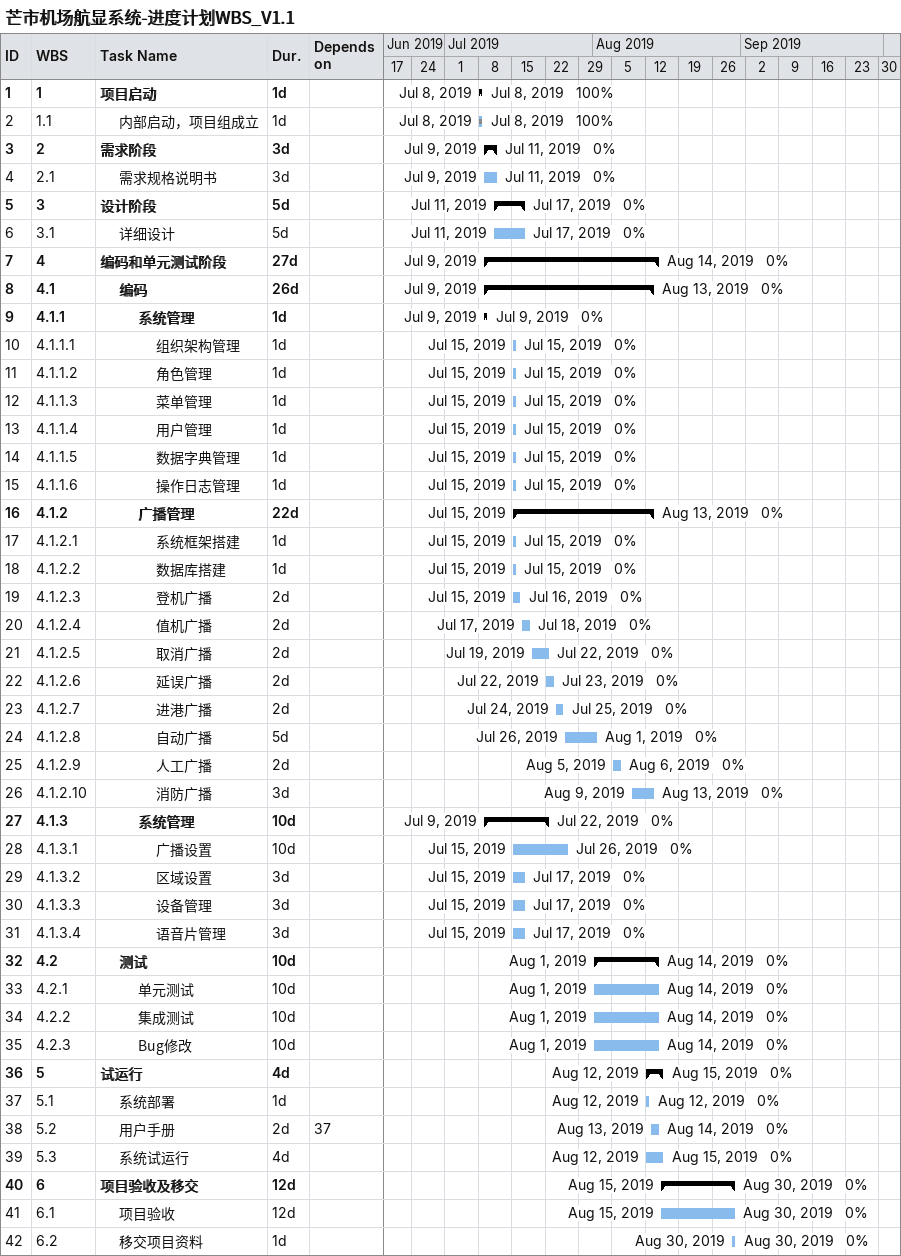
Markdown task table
芒市机场航显系统-进度计划WBS_V1.1

| ID | WBS | Task | Duration | Start | Finish | Predecessors | % complete |
|---|---|---|---|---|---|---|---|
| 1 | 1 | **项目启动** | 1d | 2019-07-08 | 2019-07-08 |  | 100 |
| 2 | 1.1 | 内部启动，项目组成立 | 1d | 2019-07-08 | 2019-07-08 |  | 100 |
| 3 | 2 | **需求阶段** | 3d | 2019-07-09 | 2019-07-11 |  | 0 |
| 4 | 2.1 | 需求规格说明书 | 3d | 2019-07-09 | 2019-07-11 |  | 0 |
| 5 | 3 | **设计阶段** | 5d | 2019-07-11 | 2019-07-17 |  | 0 |
| 6 | 3.1 | 详细设计 | 5d | 2019-07-11 | 2019-07-17 |  | 0 |
| 7 | 4 | **编码和单元测试阶段** | 27d | 2019-07-09 | 2019-08-14 |  | 0 |
| 8 | 4.1 | **编码** | 26d | 2019-07-09 | 2019-08-13 |  | 0 |
| 9 | 4.1.1 | **系统管理** | 1d | 2019-07-09 | 2019-07-09 |  | 0 |
| 10 | 4.1.1.1 | 组织架构管理 | 1d | 2019-07-15 | 2019-07-15 |  | 0 |
| 11 | 4.1.1.2 | 角色管理 | 1d | 2019-07-15 | 2019-07-15 |  | 0 |
| 12 | 4.1.1.3 | 菜单管理 | 1d | 2019-07-15 | 2019-07-15 |  | 0 |
| 13 | 4.1.1.4 | 用户管理 | 1d | 2019-07-15 | 2019-07-15 |  | 0 |
| 14 | 4.1.1.5 | 数据字典管理 | 1d | 2019-07-15 | 2019-07-15 |  | 0 |
| 15 | 4.1.1.6 | 操作日志管理 | 1d | 2019-07-15 | 2019-07-15 |  | 0 |
| 16 | 4.1.2 | **广播管理** | 22d | 2019-07-15 | 2019-08-13 |  | 0 |
| 17 | 4.1.2.1 | 系统框架搭建 | 1d | 2019-07-15 | 2019-07-15 |  | 0 |
| 18 | 4.1.2.2 | 数据库搭建 | 1d | 2019-07-15 | 2019-07-15 |  | 0 |
| 19 | 4.1.2.3 | 登机广播 | 2d | 2019-07-15 | 2019-07-16 |  | 0 |
| 20 | 4.1.2.4 | 值机广播 | 2d | 2019-07-17 | 2019-07-18 |  | 0 |
| 21 | 4.1.2.5 | 取消广播 | 2d | 2019-07-19 | 2019-07-22 |  | 0 |
| 22 | 4.1.2.6 | 延误广播 | 2d | 2019-07-22 | 2019-07-23 |  | 0 |
| 23 | 4.1.2.7 | 进港广播 | 2d | 2019-07-24 | 2019-07-25 |  | 0 |
| 24 | 4.1.2.8 | 自动广播 | 5d | 2019-07-26 | 2019-08-01 |  | 0 |
| 25 | 4.1.2.9 | 人工广播 | 2d | 2019-08-05 | 2019-08-06 |  | 0 |
| 26 | 4.1.2.10 | 消防广播 | 3d | 2019-08-09 | 2019-08-13 |  | 0 |
| 27 | 4.1.3 | **系统管理** | 10d | 2019-07-09 | 2019-07-22 |  | 0 |
| 28 | 4.1.3.1 | 广播设置 | 10d | 2019-07-15 | 2019-07-26 |  | 0 |
| 29 | 4.1.3.2 | 区域设置 | 3d | 2019-07-15 | 2019-07-17 |  | 0 |
| 30 | 4.1.3.3 | 设备管理 | 3d | 2019-07-15 | 2019-07-17 |  | 0 |
| 31 | 4.1.3.4 | 语音片管理 | 3d | 2019-07-15 | 2019-07-17 |  | 0 |
| 32 | 4.2 | **测试** | 10d | 2019-08-01 | 2019-08-14 |  | 0 |
| 33 | 4.2.1 | 单元测试 | 10d | 2019-08-01 | 2019-08-14 |  | 0 |
| 34 | 4.2.2 | 集成测试 | 10d | 2019-08-01 | 2019-08-14 |  | 0 |
| 35 | 4.2.3 | Bug修改 | 10d | 2019-08-01 | 2019-08-14 |  | 0 |
| 36 | 5 | **试运行** | 4d | 2019-08-12 | 2019-08-15 |  | 0 |
| 37 | 5.1 | 系统部署 | 1d | 2019-08-12 | 2019-08-12 |  | 0 |
| 38 | 5.2 | 用户手册 | 2d | 2019-08-13 | 2019-08-14 | 37 | 0 |
| 39 | 5.3 | 系统试运行 | 4d | 2019-08-12 | 2019-08-15 |  | 0 |
| 40 | 6 | **项目验收及移交** | 12d | 2019-08-15 | 2019-08-30 |  | 0 |
| 41 | 6.1 | 项目验收 | 12d | 2019-08-15 | 2019-08-30 |  | 0 |
| 42 | 6.2 | 移交项目资料 | 1d | 2019-08-30 | 2019-08-30 |  | 0 |
